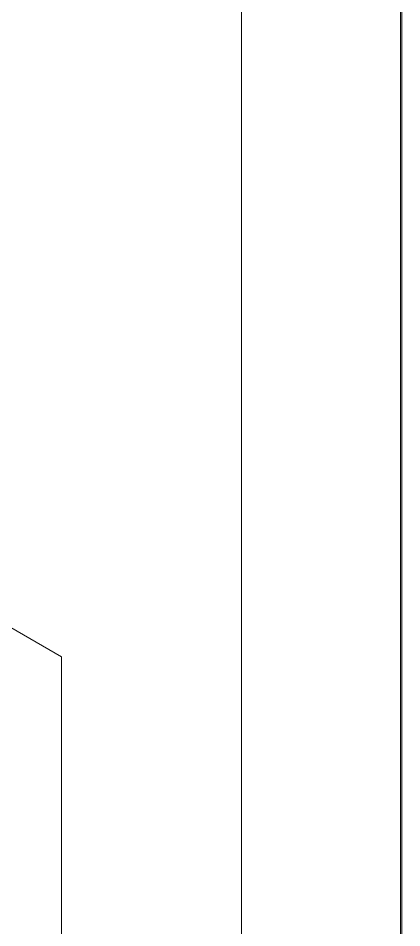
# Model space of a CAD drawing. Header units: inches. Extents: x 67578 to 72421, y -34894 to -31675.
# Drawn here: x 69238.62 to 69241.31, y -33386.87 to -33380.48 of the extents above; entities that cross this region are included whole.
import ezdxf

# ---------------------------------------------------------------- set-up
doc = ezdxf.new("R2010")
doc.units = ezdxf.units.IN
doc.header["$MEASUREMENT"] = 0

# ---------------------------------------------------------------- blocks, each defined once
blk = doc.blocks.new('ET200S')
at = {"lineweight": 0}
for p, q in [((64.7269, -33.3791), (64.7269, 36.9319)), ((65.428, 36.9285), (65.428, -28.555)), ((65.434, -33.3791), (65.434, 36.9319)), ((60.9615, -21.7563), (63.9314, -23.4709)), ((63.9314, -23.4709), (63.9314, -32.9199))]:
    blk.add_line(p, q, dxfattribs=at)

msp = doc.modelspace()

# ---------------------------------------------------------------- block references
at = {"xscale": 1.59100124616462, "yscale": 1.59100124616462, "zscale": 1.59100124616462}
msp.add_blockref('ET200S', (69137.2041, -33347.6241), dxfattribs=at)

doc.saveas('drawing.dxf')
